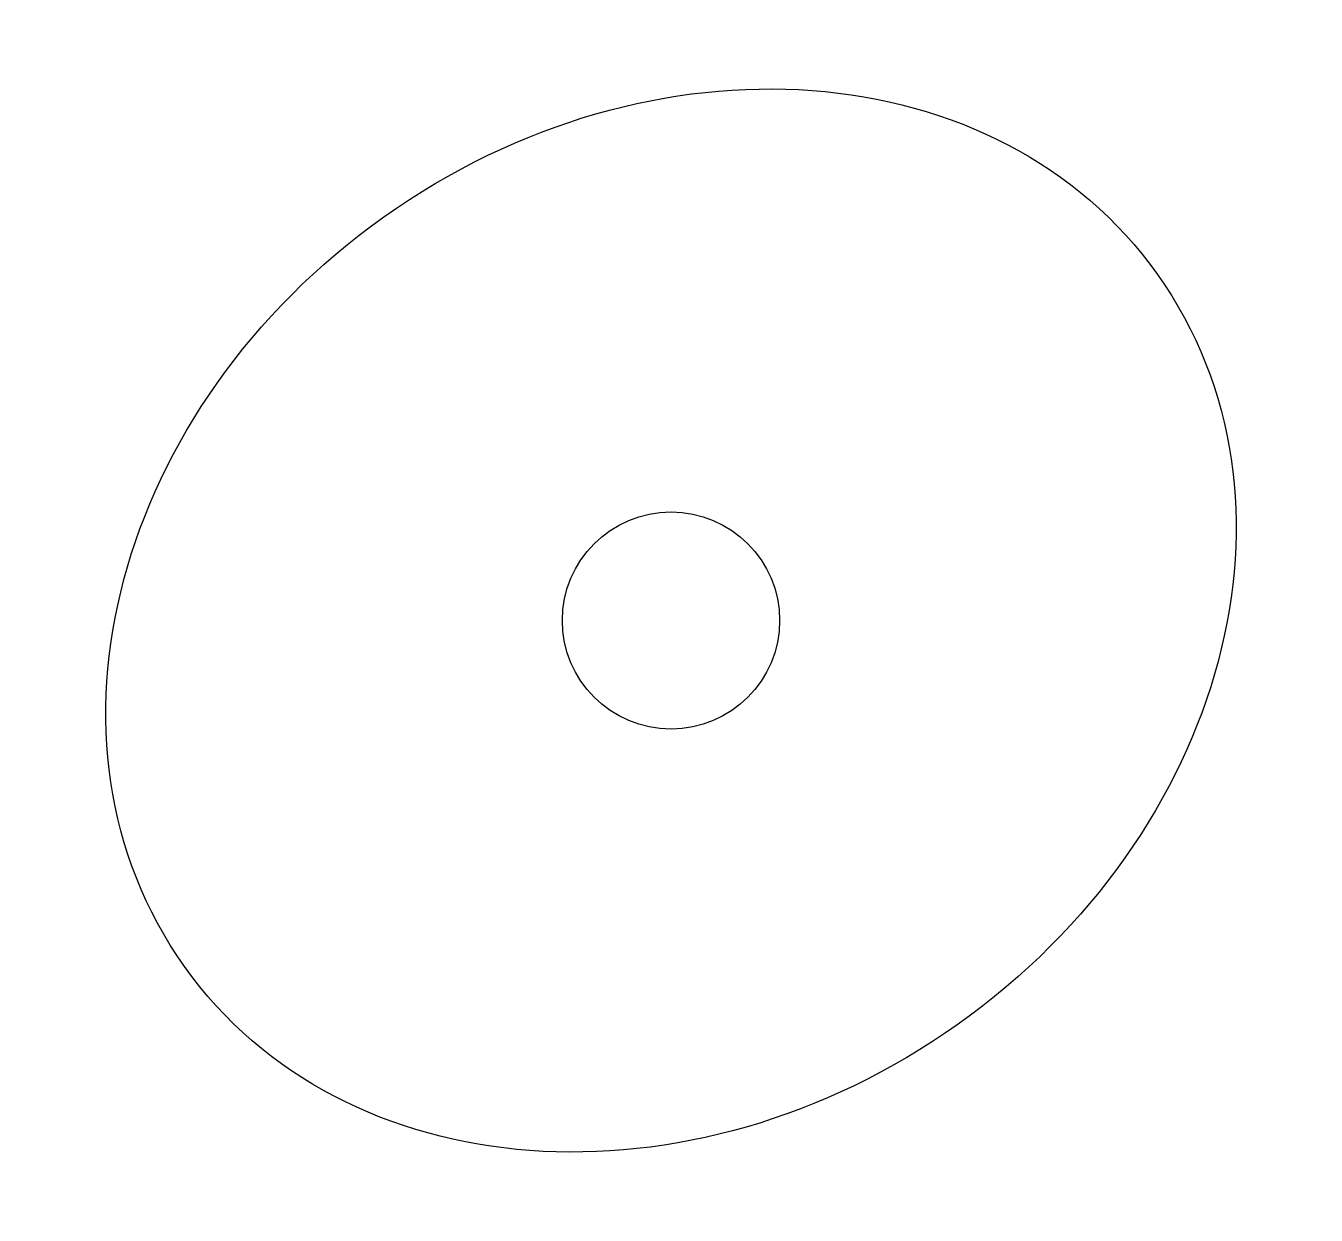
# Model space of a CAD drawing. Header units: millimetres. Extents: x -29.7 to 29.7, y -27.4 to 27.4.
import ezdxf

# ---------------------------------------------------------------- set-up
doc = ezdxf.new("R2010")
doc.units = ezdxf.units.MM
doc.layers.get('0').update_dxf_attribs({"linetype": 'CONTINUOUS'})

msp = doc.modelspace()

# ---------------------------------------------------------------- linework, layer by layer
msp.add_circle((0, 0), 5)
msp.add_ellipse((0, 0), major_axis=(-22.414, -15.933), ratio=0.829753)

doc.saveas('drawing.dxf')
